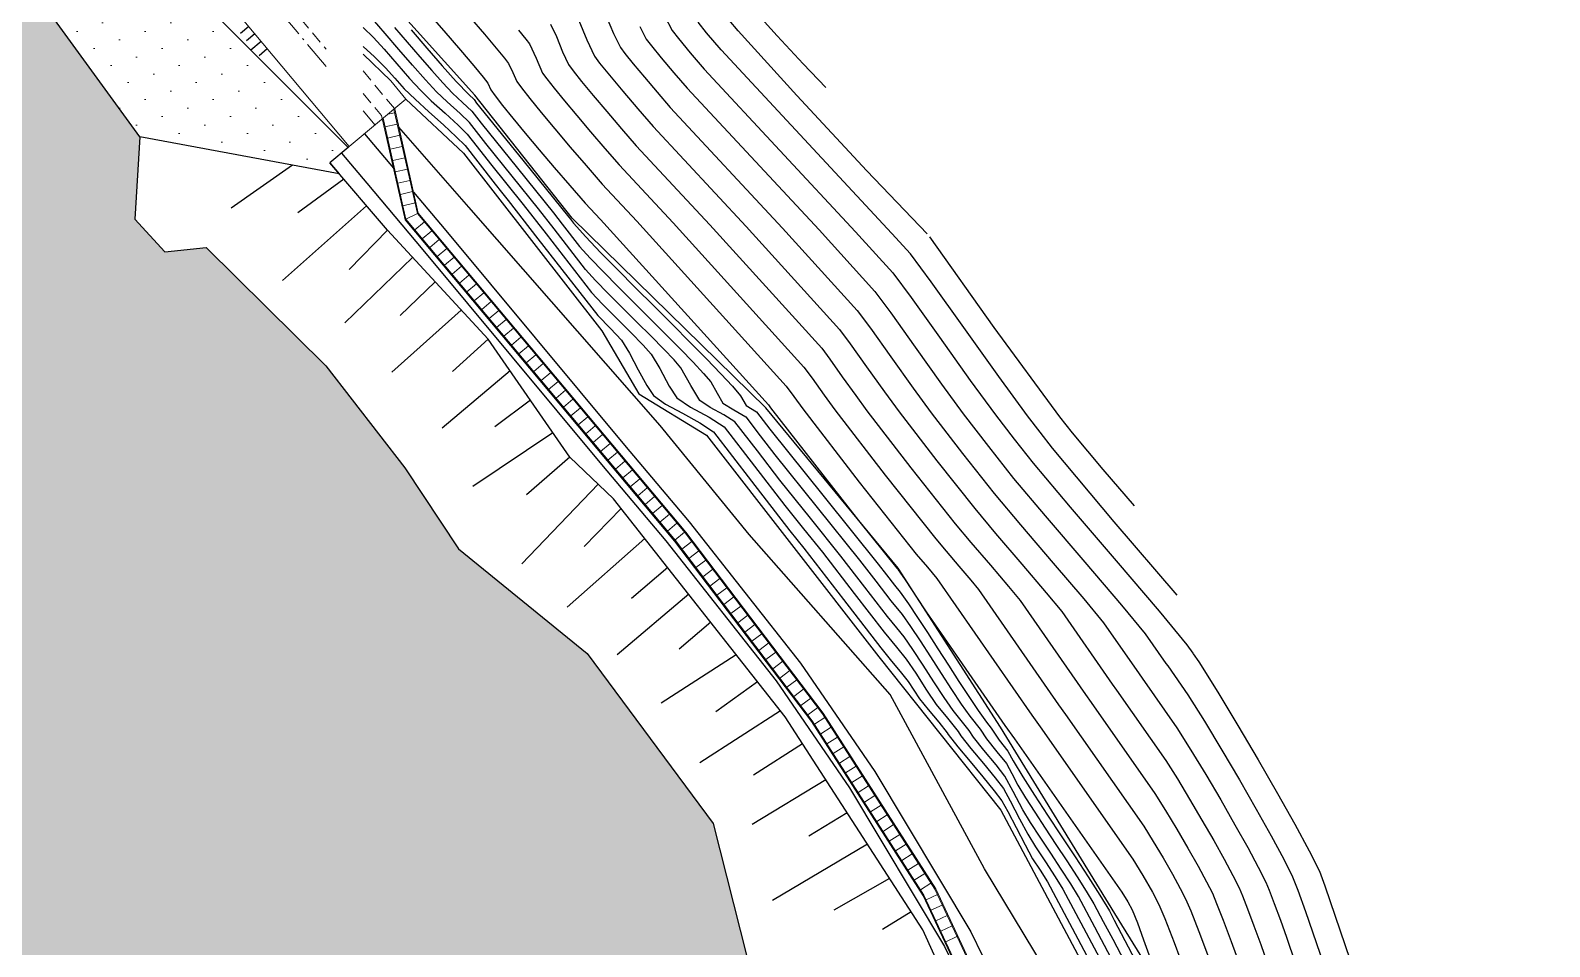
# Model space of a CAD drawing. Extents: x 62300 to 62638, y 108261 to 108784.
# Drawn here: x 62508.2 to 62587, y 108453.2 to 108500.8 of the extents above; entities that cross this region are included whole.
import ezdxf

# ---------------------------------------------------------------- set-up
doc = ezdxf.new("R2010")
doc.units = 0
doc.header["$MEASUREMENT"] = 0
doc.linetypes.add('ACAD_ISO04W100', pattern=[30, 24, -3, 0, -3])
doc.linetypes.add('NASCOSTA', pattern=[9.525, 6.35, -3.175])
for name, color, linetype in [('Bâti', 7, 'Continuous'), ('CANALISATION', 2, 'Continuous'), ('colore lago', 131, 'Continuous'), ('curve livello 5m', 7, 'Continuous'), ('Limite fiume', 6, 'Continuous'), ('LIN010CO', 2, 'Continuous'), ('LIN010TR', 2, 'NASCOSTA'), ('LIN018CO', 6, 'Continuous'), ('LIN018TR', 6, 'NASCOSTA'), ('LINCOLO-ROSSO-070', 30, 'Continuous'), ('pendenze', 2, 'Continuous'), ('Per+Mod Surf', 7, 'Continuous'), ('sezioni', 7, 'Continuous'), ('Strade', 7, 'Continuous'), ('TalusHautBas', 7, 'Continuous')]:
    doc.layers.add(name, color=color, linetype=linetype)
doc.layers.add('Colori bordi', color=5, linetype='Continuous', plot=False)
doc.layers.add('no_plot', color=5, linetype='Continuous', plot=False)

msp = doc.modelspace()

# ---------------------------------------------------------------- hatches: boundary and pattern name
at = {"layer": 'colore lago', "linetype": 'Continuous', "lineweight": 0}
msp.add_hatch(color=256, dxfattribs=at).paths.add_polyline_path([(62547.915, 108426.777), (62544.897, 108437.007), (62544.493, 108444.651), (62545.356, 108452.699), (62543.608, 108459.606), (62537.06, 108468.431), (62530.397, 108473.862), (62527.61, 108478.063), (62523.513, 108483.362), (62517.305, 108489.509), (62515.162, 108489.283), (62513.59, 108490.987), (62513.852, 108495.246), (62504.852, 108507.641), (62496.282, 108519.444), (62493.401, 108518.757), (62485.503, 108525.16), (62484.758, 108528.288), (62471.397, 108544.28), (62471.521, 108544.381), (62471.307, 108544.63), (62466.582, 108550.14), (62461.323, 108555.669), (62452.234, 108564.908), (62445.975, 108571.355), (62438.597, 108578.993), (62431.968, 108586.051), (62422.759, 108596.383), (62419.614, 108600.43), (62408.579, 108615.912), (62402.883, 108625.049), (62402.431, 108624.768), (62397.589, 108621.762), (62392.271, 108618.46), (62379.582, 108610.581), (62385.62, 108600.92), (62400.115, 108577.726), (62397.691, 108576.2), (62399.555, 108573.013), (62400.542, 108570.997), (62402.182, 108566.645), (62403.779, 108562.376), (62405.518, 108558.228), (62408.196, 108552.888), (62411.192, 108547.807), (62415.156, 108541.54), (62417.677, 108537.481), (62418.985, 108535.375), (62423.804, 108527.74), (62427.401, 108522.066), (62428.917, 108522.33), (62431.999, 108520.483), (62435.209, 108517.103), (62435.248, 108508.375), (62442.532, 108497.745), (62448.327, 108490.271), (62457.902, 108478.106), (62469.007, 108462.331), (62468.89, 108461.981), (62477.152, 108449.843), (62486.864, 108436.011), (62496.889, 108418.536), (62504.8, 108403.974), (62555.468, 108403.974), (62553.625, 108410.285), (62549.503, 108421.578)])
at = {"layer": 'LIN010CO', "linetype": 'Continuous', "lineweight": 0}
h = msp.add_hatch(dxfattribs=at)
h.set_pattern_fill('DOTS', color=256, scale=20, angle=-45.00005, style=0)
h.set_pattern_definition([(314.9999504, (171133.6369, 46447.5895), (1.325825598, 0.44194059), [0, -1.25])])
h.paths.add_polyline_path([(62504.878, 108507.605), (62505.742, 108508.232), (62505.354, 108508.795), (62505.963, 108509.256), (62498.597, 108519.418), (62499.167, 108519.911), (62493.894, 108527.02), (62493.514, 108526.744), (62492.516, 108530.933), (62507.543, 108513.616), (62507.737, 108513.778), (62513.187, 108507.255), (62513.381, 108507.417), (62516.504, 108503.679), (62516.063, 108503.311), (62524.715, 108494.745), (62523.716, 108493.899), (62524.201, 108493.33), (62513.852, 108495.246)])

# ---------------------------------------------------------------- linework, layer by layer
at = {"layer": 'Bâti', "color": 2, "linetype": 'Continuous'}
for p, q in [((62525.515, 108495.412), (62527.013, 108493.627)), ((62524.318, 108494.412), (62525.628, 108492.85)), ((62525.628, 108492.85), (62528.535, 108489.386)), ((62528.06, 108492.379), (62529.734, 108490.384)), ((62529.734, 108490.384), (62539.009, 108479.249)), ((62528.535, 108489.386), (62537.812, 108478.248)), ((62539.009, 108479.249), (62542.36, 108475.268)), ((62537.812, 108478.248), (62541.15, 108474.283)), ((62542.36, 108475.268), (62548.133, 108467.939)), ((62541.15, 108474.283), (62546.875, 108467.015)), ((62548.133, 108467.939), (62551.983, 108462.307)), ((62546.875, 108467.015), (62550.669, 108461.466)), ((62551.983, 108462.307), (62556.97, 108453.976)), ((62550.669, 108461.466), (62555.598, 108453.231)), ((62556.97, 108453.976), (62560.107, 108447.586)), ((62555.598, 108453.231), (62558.661, 108446.991))]:
    msp.add_line(p, q, dxfattribs=at)
at = {"layer": 'CANALISATION', "linetype": 'Continuous', "lineweight": 0}
for p, q in [((62527.618, 108490.954), (62541.598, 108474.267)), ((62527.664, 108490.977), (62528.26, 108491.272)), ((62528.127, 108490.425), (62528.622, 108490.839)), ((62528.512, 108489.965), (62529.007, 108490.379)), ((62528.898, 108489.505), (62529.393, 108489.919)), ((62529.283, 108489.045), (62529.778, 108489.459)), ((62529.668, 108488.585), (62530.163, 108489)), ((62530.054, 108488.125), (62530.549, 108488.54)), ((62530.439, 108487.665), (62530.934, 108488.08)), ((62530.825, 108487.205), (62531.319, 108487.62)), ((62531.21, 108486.745), (62531.705, 108487.16)), ((62531.595, 108486.285), (62532.09, 108486.7)), ((62531.981, 108485.825), (62532.476, 108486.24)), ((62532.366, 108485.365), (62532.861, 108485.78)), ((62532.751, 108484.905), (62533.246, 108485.32)), ((62533.137, 108484.445), (62533.632, 108484.86)), ((62533.522, 108483.985), (62534.017, 108484.4)), ((62533.907, 108483.525), (62534.402, 108483.94)), ((62534.293, 108483.065), (62534.788, 108483.48)), ((62534.678, 108482.605), (62535.173, 108483.02)), ((62535.063, 108482.145), (62535.558, 108482.56)), ((62535.449, 108481.685), (62535.944, 108482.1)), ((62535.834, 108481.225), (62536.329, 108481.64)), ((62536.219, 108480.765), (62536.714, 108481.18)), ((62536.605, 108480.305), (62537.1, 108480.72)), ((62536.99, 108479.845), (62537.485, 108480.26)), ((62537.375, 108479.385), (62537.87, 108479.8)), ((62537.761, 108478.925), (62538.256, 108479.34)), ((62538.146, 108478.465), (62538.641, 108478.88)), ((62538.531, 108478.005), (62539.026, 108478.42)), ((62538.917, 108477.545), (62539.412, 108477.96)), ((62539.302, 108477.085), (62539.797, 108477.5)), ((62539.687, 108476.625), (62540.182, 108477.04)), ((62540.073, 108476.165), (62540.568, 108476.58)), ((62540.458, 108475.705), (62540.953, 108476.12)), ((62540.844, 108475.245), (62541.338, 108475.66)), ((62541.229, 108474.785), (62541.724, 108475.2)), ((62541.614, 108474.325), (62542.109, 108474.74)), ((62541.979, 108473.848), (62542.493, 108474.239)), ((62542.342, 108473.37), (62542.856, 108473.761)), ((62542.705, 108472.893), (62543.219, 108473.283)), ((62543.068, 108472.415), (62543.582, 108472.805)), ((62543.431, 108471.937), (62543.945, 108472.328)), ((62543.794, 108471.459), (62544.308, 108471.85)), ((62544.157, 108470.981), (62544.671, 108471.372)), ((62544.52, 108470.504), (62545.034, 108470.894)), ((62544.882, 108470.026), (62545.397, 108470.416)), ((62545.245, 108469.548), (62545.76, 108469.939)), ((62545.608, 108469.07), (62546.122, 108469.461)), ((62545.971, 108468.592), (62546.485, 108468.983)), ((62546.334, 108468.115), (62546.848, 108468.505)), ((62546.697, 108467.637), (62547.211, 108468.027)), ((62547.06, 108467.159), (62547.574, 108467.55)), ((62547.423, 108466.681), (62547.937, 108467.072)), ((62547.786, 108466.203), (62548.3, 108466.594)), ((62548.149, 108465.726), (62548.663, 108466.116)), ((62548.512, 108465.248), (62549.026, 108465.638)), ((62549.405, 108465.108), (62548.861, 108464.76)), ((62549.728, 108464.603), (62549.184, 108464.255)), ((62550.051, 108464.097), (62549.507, 108463.75)), ((62550.375, 108463.592), (62549.831, 108463.244)), ((62550.698, 108463.087), (62550.154, 108462.739)), ((62551.021, 108462.581), (62550.477, 108462.233)), ((62551.345, 108462.076), (62550.801, 108461.728)), ((62551.668, 108461.57), (62551.124, 108461.222)), ((62551.991, 108461.065), (62551.447, 108460.717)), ((62552.314, 108460.559), (62551.771, 108460.211)), ((62552.638, 108460.054), (62552.094, 108459.706)), ((62552.961, 108459.549), (62552.417, 108459.201)), ((62553.284, 108459.043), (62552.741, 108458.695)), ((62553.608, 108458.538), (62553.064, 108458.19)), ((62553.931, 108458.032), (62553.387, 108457.684)), ((62554.254, 108457.527), (62553.711, 108457.179)), ((62554.578, 108457.021), (62554.034, 108456.673)), ((62554.901, 108456.516), (62554.357, 108456.168)), ((62554.65, 108455.646), (62555.235, 108455.919)), ((62554.904, 108455.102), (62555.489, 108455.376)), ((62555.158, 108454.559), (62555.743, 108454.832)), ((62555.412, 108454.015), (62555.997, 108454.288)), ((62555.666, 108453.472), (62556.251, 108453.745))]:
    msp.add_line(p, q, dxfattribs=at)
at = {"layer": 'CANALISATION', "linetype": 'Continuous', "lineweight": 0, "flags": 128}
for points in [[(62527.664, 108490.977), (62541.641, 108474.294), (62548.747, 108464.938), (62554.538, 108455.885), (62559.907, 108444.397), (62565.188, 108427.941)], [(62528.26, 108491.272), (62542.146, 108474.697), (62549.277, 108465.308), (62555.105, 108456.197), (62560.509, 108444.634), (62565.803, 108428.139)], [(62528.306, 108491.295), (62542.185, 108474.728), (62549.318, 108465.336), (62555.149, 108456.221), (62560.556, 108444.652), (62565.85, 108428.154)], [(62541.598, 108474.267), (62548.706, 108464.909), (62554.494, 108455.861), (62559.86, 108444.379), (62565.14, 108427.926)]]:
    msp.add_lwpolyline(points, dxfattribs=at)
at = {"layer": 'Colori bordi', "linetype": 'Continuous', "lineweight": 0, "flags": 128}
msp.add_lwpolyline([(62504.8, 108403.974), (62555.468, 108403.974), (62553.625, 108410.285), (62549.503, 108421.578), (62547.915, 108426.777), (62544.897, 108437.007), (62544.493, 108444.651), (62545.356, 108452.699), (62543.608, 108459.606), (62537.06, 108468.431), (62530.397, 108473.862), (62527.61, 108478.063), (62523.513, 108483.362), (62517.305, 108489.509), (62515.162, 108489.283), (62513.59, 108490.987), (62513.852, 108495.246), (62504.852, 108507.641)], dxfattribs=at)
at = {"layer": 'curve livello 5m', "color": 2, "flags": 128}
for points in [[(62535.162, 108501.102), (62535.471, 108500.458), (62535.787, 108499.664), (62536.1, 108499.007), (62536.1, 108499.007), (62536.338, 108498.682), (62536.78, 108498.128), (62537.377, 108497.404), (62538.081, 108496.567), (62538.844, 108495.677), (62539.615, 108494.793), (62539.615, 108494.793), (62543.425, 108490.692), (62549.234, 108484.278), (62549.652, 108483.715), (62550.302, 108482.804), (62551.005, 108481.818), (62551.581, 108481.028), (62551.581, 108481.028), (62553.862, 108478.065), (62556.161, 108475.166), (62556.161, 108475.166), (62556.972, 108474.2), (62557.985, 108473.017), (62558.931, 108471.912), (62559.537, 108471.177), (62559.537, 108471.177), (62562.918, 108466.311), (62563.209, 108465.895), (62566.522, 108461.169), (62567.072, 108460.284), (62567.656, 108459.312), (62568.233, 108458.324), (62568.761, 108457.391), (62569.198, 108456.587), (62569.504, 108455.983), (62569.504, 108455.983), (62569.723, 108455.463), (62570.062, 108454.589), (62570.478, 108453.481), (62570.926, 108452.257)], [(62567.673, 108471.47), (62564.416, 108475.261), (62561.215, 108479.1), (62560.56, 108479.925), (62559.911, 108480.769), (62559.911, 108480.769), (62558.422, 108482.812), (62556.604, 108485.363), (62554.922, 108487.719), (62553.84, 108489.176), (62552.879, 108490.237), (62544.023, 108499.768), (62543.258, 108500.661), (62542.821, 108501.209)], [(62527.076, 108500.926), (62527.733, 108500.161), (62528.381, 108499.41), (62529.001, 108498.701), (62529.574, 108498.062), (62530.083, 108497.521), (62530.083, 108497.521), (62530.606, 108497.034), (62531.079, 108496.589), (62531.079, 108496.589), (62531.57, 108495.957), (62533.447, 108493.63), (62535.324, 108491.303), (62535.324, 108491.303), (62535.773, 108490.724), (62536.671, 108489.568), (62537.227, 108488.954), (62537.907, 108488.242), (62538.676, 108487.461), (62539.496, 108486.64), (62540.331, 108485.81), (62541.146, 108484.998), (62541.904, 108484.235), (62542.569, 108483.55), (62543.104, 108482.972), (62543.474, 108482.531), (62543.474, 108482.531), (62543.81, 108481.944), (62544.112, 108481.435), (62544.112, 108481.435), (62544.684, 108481.081), (62545.295, 108480.713), (62545.295, 108480.713), (62546.048, 108479.737), (62546.806, 108478.755), (62549.006, 108476.015), (62551.201, 108473.281), (62551.201, 108473.281), (62552.038, 108472.196), (62552.829, 108471.17), (62552.829, 108471.17), (62553.408, 108470.46), (62553.844, 108469.838), (62554.344, 108469.086), (62554.882, 108468.254), (62555.433, 108467.395), (62555.972, 108466.56), (62556.475, 108465.802), (62556.917, 108465.172), (62556.917, 108465.172), (62557.459, 108464.502), (62557.777, 108464.007), (62558.328, 108463.329), (62558.82, 108462.716), (62558.82, 108462.716), (62559.097, 108462.199), (62559.417, 108461.594), (62559.417, 108461.594), (62559.813, 108460.941), (62560.293, 108460.188), (62560.827, 108459.368), (62561.389, 108458.515), (62561.951, 108457.662), (62562.484, 108456.844), (62562.962, 108456.093), (62563.357, 108455.443), (62563.357, 108455.443), (62563.842, 108454.528), (62564.332, 108453.604), (62566.927, 108448.644)]]:
    msp.add_lwpolyline(points, dxfattribs=at)
at = {"layer": 'Limite fiume', "color": 2, "linetype": 'Continuous'}
for p, q in [((62513.852, 108495.246), (62513.59, 108490.987)), ((62513.59, 108490.987), (62515.162, 108489.283)), ((62515.162, 108489.283), (62517.305, 108489.509)), ((62517.305, 108489.509), (62523.513, 108483.362)), ((62523.513, 108483.362), (62527.61, 108478.063)), ((62527.61, 108478.063), (62530.397, 108473.862)), ((62530.397, 108473.862), (62537.06, 108468.431)), ((62537.06, 108468.431), (62543.608, 108459.606)), ((62543.608, 108459.606), (62545.356, 108452.699))]:
    msp.add_line(p, q, dxfattribs=at)
at = {"layer": 'Limite fiume', "color": 2, "linetype": 'Continuous', "flags": 128}
msp.add_lwpolyline([(62504.852, 108507.641), (62505.646, 108508.229), (62505.251, 108508.812), (62505.83, 108509.251), (62498.441, 108519.457), (62499.034, 108519.89), (62493.887, 108526.95), (62493.528, 108526.685), (62492.516, 108530.933), (62507.543, 108513.616), (62507.737, 108513.778), (62513.187, 108507.255), (62513.381, 108507.417), (62516.504, 108503.679), (62516.063, 108503.311), (62524.663, 108494.702), (62523.716, 108493.899), (62524.201, 108493.33), (62513.852, 108495.246)], close=True, dxfattribs=at)
at = {"layer": 'LIN010CO', "linetype": 'Continuous', "lineweight": 0}
for p, q in [((62526.392, 108496.369), (62527.618, 108490.954)), ((62527.075, 108496.505), (62526.73, 108496.427)), ((62527.035, 108496.681), (62528.26, 108491.272)), ((62527.079, 108496.71), (62528.306, 108491.295)), ((62526.478, 108496.216), (62527.664, 108490.977)), ((62527.207, 108495.919), (62526.577, 108495.777)), ((62527.34, 108495.334), (62526.71, 108495.191)), ((62527.472, 108494.749), (62526.842, 108494.606)), ((62527.605, 108494.164), (62526.975, 108494.021)), ((62527.737, 108493.578), (62527.108, 108493.436)), ((62527.87, 108492.993), (62527.24, 108492.85)), ((62528.002, 108492.408), (62527.373, 108492.265)), ((62528.135, 108491.823), (62527.505, 108491.68))]:
    msp.add_line(p, q, dxfattribs=at)
at = {"layer": 'LIN010TR', "lineweight": 0, "ltscale": 0.1, "flags": 128}
for points in [[(62486.783, 108543.779), (62492.637, 108536.772), (62523.523, 108499.803)], [(62525.438, 108498.675), (62527.079, 108496.71)], [(62525.438, 108497.512), (62526.392, 108496.369)]]:
    msp.add_lwpolyline(points, dxfattribs=at)
at = {"layer": 'LIN018CO', "color": 2}
for p, q in [((62519.509, 108500.977), (62519.074, 108500.614)), ((62519.829, 108500.594), (62519.396, 108500.231)), ((62520.15, 108500.21), (62519.611, 108499.759)), ((62520.47, 108499.826), (62520.04, 108499.467))]:
    msp.add_line(p, q, dxfattribs=at)
at = {"layer": 'LIN018TR', "linetype": 'ACAD_ISO04W100', "lineweight": 0, "ltscale": 0.1, "flags": 128}
for points in [[(62486.783, 108542.878), (62523.523, 108498.901)], [(62525.438, 108496.61), (62526.064, 108495.861)]]:
    msp.add_lwpolyline(points, dxfattribs=at)
at = {"layer": 'LINCOLO-ROSSO-070', "linetype": 'Continuous', "lineweight": 0}
msp.add_line((62524.715, 108494.745), (62524.555, 108494.611), dxfattribs=at)
at = {"layer": 'no_plot', "flags": 128}
for points in [[(62549.446, 108497.82), (62548.276, 108499.043), (62546.92, 108500.502), (62545.786, 108501.759), (62545.786, 108501.759), (62545.51, 108502.089), (62545.131, 108502.793), (62544.748, 108503.65), (62544.475, 108504.401)], [(62528.648, 108501.888), (62529.635, 108500.753), (62530.493, 108499.757), (62531.184, 108498.943), (62531.668, 108498.357), (62531.907, 108498.043), (62532.067, 108497.686), (62532.286, 108497.379), (62532.676, 108496.881), (62533.206, 108496.226), (62533.849, 108495.449), (62534.575, 108494.584), (62535.357, 108493.666), (62536.165, 108492.729), (62536.97, 108491.807), (62537.752, 108490.965), (62546.47, 108481.339), (62546.583, 108481.183), (62551.151, 108475.337), (62553.132, 108472.869), (62553.183, 108472.804), (62553.201, 108472.782), (62553.557, 108472.251), (62554.144, 108471.359), (62554.654, 108470.592), (62558.744, 108464.703), (62559.235, 108464.003), (62564.81, 108456.049), (62565.116, 108455.541), (62565.343, 108455.122), (62565.618, 108454.454), (62565.938, 108453.576), (62566.276, 108452.616)], [(62564.254, 108452.616), (62563.4, 108454.226), (62562.555, 108455.82), (62562.155, 108456.472), (62561.659, 108457.241), (62561.114, 108458.069), (62560.569, 108458.897), (62560.072, 108459.668), (62559.67, 108460.323), (62559.67, 108460.323), (62559.173, 108461.265), (62558.741, 108462.072), (62558.741, 108462.072), (62558.289, 108462.65), (62557.649, 108463.414), (62557.117, 108464.082), (62557.117, 108464.082), (62556.885, 108464.441), (62556.472, 108464.952), (62556.048, 108465.477), (62556.048, 108465.477), (62555.587, 108466.143), (62555.054, 108466.961), (62554.497, 108467.828), (62553.967, 108468.642), (62553.511, 108469.299), (62553.511, 108469.299), (62553.129, 108469.77), (62552.653, 108470.354), (62552.653, 108470.354), (62551.478, 108471.876), (62550.235, 108473.487), (62550.235, 108473.487), (62548.651, 108475.46), (62547.064, 108477.437), (62547.064, 108477.437), (62545.895, 108478.951), (62544.734, 108480.455), (62544.154, 108480.83), (62543.439, 108481.212), (62542.912, 108481.567), (62542.912, 108481.567), (62542.446, 108482.352), (62541.929, 108483.255), (62541.929, 108483.255), (62541.574, 108483.673), (62541.04, 108484.237), (62540.38, 108484.906), (62539.645, 108485.638), (62538.887, 108486.393), (62538.156, 108487.127), (62537.505, 108487.8), (62536.985, 108488.37), (62536.985, 108488.37), (62535.354, 108490.47), (62534.538, 108491.52), (62533.174, 108493.212), (62531.81, 108494.903), (62531.81, 108494.903), (62531.324, 108495.529), (62530.963, 108495.993), (62530.963, 108495.993), (62530.478, 108496.459), (62529.809, 108497.066), (62529.247, 108497.597), (62529.247, 108497.597), (62528.674, 108498.215), (62528.01, 108498.97), (62527.301, 108499.794), (62526.592, 108500.618), (62525.928, 108501.373)], [(62530.969, 108501.476), (62531.733, 108500.589), (62532.348, 108499.864), (62532.779, 108499.342), (62532.992, 108499.063), (62533.201, 108498.598), (62533.411, 108498.126), (62533.651, 108497.794), (62534.088, 108497.241), (62534.681, 108496.515), (62535.393, 108495.661), (62536.185, 108494.726), (62537.017, 108493.758), (62537.852, 108492.802), (62539.643, 108490.874), (62547.391, 108482.318), (62547.782, 108481.78), (62548.249, 108481.131), (62551.183, 108477.321), (62554.14, 108473.592), (62554.721, 108472.907), (62555.216, 108472.321), (62560.135, 108465.239), (62560.56, 108464.633), (62565.38, 108457.756), (62565.894, 108456.916), (62566.393, 108456.046), (62566.73, 108455.409), (62567.041, 108454.668), (62567.525, 108453.425), (62568.117, 108451.847)], [(62536.642, 108501.3), (62537.045, 108500.285), (62537.444, 108499.447), (62537.714, 108499.083), (62538.228, 108498.447), (62538.912, 108497.628), (62539.692, 108496.712), (62540.496, 108495.788), (62545.316, 108490.601), (62550.155, 108485.257), (62550.706, 108484.515), (62551.563, 108483.316), (62552.489, 108482.017), (62553.247, 108480.976), (62555.202, 108478.437), (62557.172, 108475.953), (62558.258, 108474.658), (62559.617, 108473.072), (62560.885, 108471.591), (62561.698, 108470.605), (62564.309, 108466.847), (62564.534, 108466.525), (62567.093, 108462.875), (62567.689, 108461.919), (62568.323, 108460.87), (62568.962, 108459.787), (62569.571, 108458.728), (62570.118, 108457.751), (62570.569, 108456.912), (62570.891, 108456.27), (62571.064, 108455.86), (62571.331, 108455.172), (62571.659, 108454.298), (62572.012, 108453.334), (62572.354, 108452.372)], [(62538.057, 108501.525), (62538.426, 108500.615), (62538.788, 108499.888), (62539.018, 108499.579), (62539.454, 108499.039), (62540.034, 108498.344), (62540.696, 108497.567), (62541.378, 108496.783), (62547.207, 108490.51), (62551.076, 108486.237), (62551.76, 108485.316), (62552.823, 108483.828), (62553.972, 108482.215), (62554.913, 108480.924), (62556.541, 108478.809), (62558.183, 108476.74), (62559.545, 108475.115), (62561.249, 108473.127), (62562.838, 108471.269), (62563.859, 108470.033), (62565.7, 108467.383), (62565.859, 108467.156), (62567.663, 108464.581), (62568.388, 108463.419), (62569.159, 108462.146), (62569.934, 108460.83), (62570.674, 108459.544), (62571.339, 108458.356), (62571.887, 108457.337), (62572.279, 108456.557), (62572.448, 108456.148), (62572.716, 108455.447), (62573.033, 108454.589), (62573.348, 108453.707), (62574.255, 108451.036)], [(62541.084, 108501.529), (62541.477, 108500.768), (62541.799, 108500.352), (62542.415, 108499.613), (62543.141, 108498.773), (62550.988, 108490.328), (62552.919, 108488.196), (62553.868, 108486.918), (62555.344, 108484.851), (62556.939, 108482.613), (62558.245, 108480.821), (62559.221, 108479.553), (62560.204, 108478.313), (62562.118, 108476.031), (62564.512, 108473.237), (62566.746, 108470.626), (62568.18, 108468.89), (62568.482, 108468.454), (62568.508, 108468.417), (62568.805, 108467.994), (62569.786, 108466.421), (62570.829, 108464.697), (62571.879, 108462.916), (62572.881, 108461.174), (62573.78, 108459.566), (62574.523, 108458.187), (62575.053, 108457.131), (62575.335, 108456.378), (62576.648, 108452.512)], [(62554.706, 108490.215), (62551.573, 108493.492), (62547.943, 108497.399), (62544.904, 108500.764), (62544.904, 108500.764), (62544.434, 108501.312)], [(62525.438, 108500.935), (62525.983, 108500.415), (62526.542, 108499.802), (62527.197, 108499.045), (62527.852, 108498.287), (62528.412, 108497.674), (62528.979, 108497.13), (62529.691, 108496.483), (62530.372, 108495.862), (62530.848, 108495.396), (62531.36, 108494.738), (62532.049, 108493.849), (62532.901, 108492.794), (62533.752, 108491.738), (62534.934, 108490.216), (62537.299, 108487.172), (62537.86, 108486.57), (62538.58, 108485.844), (62539.329, 108485.099), (62539.974, 108484.442), (62540.385, 108483.98), (62540.838, 108483.223), (62541.32, 108482.313), (62541.712, 108481.699), (62542.424, 108481.219), (62543.39, 108480.704), (62544.174, 108480.196), (62545.742, 108478.165), (62547.321, 108476.12), (62548.296, 108474.905), (62549.269, 108473.692), (62550.918, 108471.556), (62552.476, 108469.537), (62553.108, 108468.763), (62553.615, 108468.138), (62554.11, 108467.405), (62554.679, 108466.522), (62555.178, 108465.782), (62555.753, 108465.072), (62556.312, 108464.38), (62556.456, 108464.156), (62556.968, 108463.504), (62557.62, 108462.723), (62558.241, 108461.977), (62558.661, 108461.427), (62558.661, 108461.427), (62559.012, 108460.791), (62559.495, 108459.852), (62559.924, 108459.053), (62560.33, 108458.4), (62560.839, 108457.623), (62561.348, 108456.847), (62561.753, 108456.197), (62562.959, 108453.924), (62564.176, 108451.629)], [(62527.927, 108500.806), (62528.751, 108499.85), (62529.54, 108498.947), (62530.271, 108498.133), (62530.918, 108497.444), (62531.195, 108497.186), (62531.331, 108497.01), (62533.721, 108494.048), (62536.11, 108491.085), (62536.193, 108490.979), (62536.358, 108490.766), (62536.994, 108490.061), (62537.764, 108489.25), (62538.634, 108488.361), (62539.569, 108487.422), (62540.534, 108486.461), (62541.495, 108485.506), (62542.416, 108484.586), (62543.264, 108483.727), (62544.004, 108482.959), (62544.601, 108482.31), (62545.019, 108481.806), (62545.312, 108481.303), (62545.855, 108480.971), (62546.201, 108480.523), (62546.549, 108480.072), (62549.36, 108476.57), (62552.166, 108473.075), (62552.598, 108472.515), (62553.006, 108471.987), (62553.304, 108471.621), (62553.73, 108471.02), (62554.208, 108470.309), (62554.725, 108469.52), (62555.265, 108468.682), (62555.813, 108467.828), (62556.354, 108466.988), (62556.873, 108466.194), (62557.356, 108465.476), (62557.787, 108464.867), (62558.032, 108464.562), (62558.438, 108463.932), (62558.899, 108463.361), (62559.163, 108462.864), (62559.666, 108462.036), (62560.274, 108461.082), (62560.952, 108460.042), (62561.664, 108458.961), (62562.376, 108457.88), (62563.053, 108456.842), (62563.658, 108455.89), (62564.159, 108455.066), (62564.284, 108454.83), (62564.41, 108454.592), (62567.709, 108448.286)], [(62533.512, 108500.786), (62533.89, 108500.328), (62534.077, 108500.082), (62534.415, 108499.33), (62534.756, 108498.567), (62534.971, 108498.269), (62535.362, 108497.774), (62535.893, 108497.123), (62536.531, 108496.358), (62537.24, 108495.521), (62537.986, 108494.654), (62538.733, 108493.797), (62541.534, 108490.783), (62548.313, 108483.298), (62548.734, 108482.724), (62549.366, 108481.837), (62549.915, 108481.08), (62552.522, 108477.693), (62555.151, 108474.379), (62555.685, 108473.742), (62556.353, 108472.962), (62556.977, 108472.234), (62557.377, 108471.749), (62561.526, 108465.775), (62561.885, 108465.264), (62565.951, 108459.462), (62566.434, 108458.682), (62566.945, 108457.825), (62567.43, 108456.982), (62567.838, 108456.242), (62568.117, 108455.696), (62568.382, 108455.066), (62568.794, 108454.007), (62569.297, 108452.664)], [(62539.792, 108500.989), (62540.133, 108500.328), (62540.397, 108499.979), (62540.906, 108499.358), (62541.56, 108498.584), (62542.259, 108497.778), (62549.097, 108490.419), (62551.998, 108487.217), (62552.814, 108486.117), (62554.084, 108484.34), (62555.456, 108482.414), (62556.579, 108480.872), (62557.881, 108479.181), (62559.193, 108477.526), (62560.832, 108475.573), (62562.881, 108473.182), (62564.792, 108470.948), (62566.019, 108469.461), (62567.091, 108467.918), (62567.184, 108467.786), (62568.234, 108466.288), (62569.087, 108464.92), (62569.994, 108463.421), (62570.906, 108461.873), (62571.777, 108460.359), (62572.559, 108458.961), (62573.205, 108457.762), (62573.666, 108456.844), (62573.942, 108456.143), (62574.342, 108455.043), (62575.451, 108451.774)], [(62525.438, 108499.94), (62526.025, 108499.404), (62526.611, 108498.84), (62527.093, 108498.295), (62527.576, 108497.75), (62528.142, 108497.203), (62528.857, 108496.548), (62529.604, 108495.872), (62530.268, 108495.26), (62530.732, 108494.799), (62531.396, 108493.948), (62532.289, 108492.796), (62532.628, 108492.376), (62532.966, 108491.956), (62534.515, 108489.962), (62537.613, 108485.974), (62538.273, 108485.296), (62538.84, 108484.705), (62539.259, 108484.03), (62539.719, 108483.166), (62540.158, 108482.354), (62540.512, 108481.831), (62541.133, 108481.383), (62542.012, 108480.904), (62542.916, 108480.414), (62543.613, 108479.938), (62545.589, 108477.379), (62547.578, 108474.802), (62547.941, 108474.35), (62548.304, 108473.898), (62550.357, 108471.236), (62552.299, 108468.721), (62552.791, 108468.115), (62553.366, 108467.416), (62553.718, 108466.978), (62554.013, 108466.534), (62554.309, 108466.088), (62554.76, 108465.521), (62555.305, 108464.867), (62555.738, 108464.32), (62555.795, 108464.231), (62556.292, 108463.591), (62556.929, 108462.821), (62557.597, 108462.026), (62558.184, 108461.312), (62558.582, 108460.782), (62558.889, 108460.238), (62559.324, 108459.398), (62559.786, 108458.501), (62560.177, 108457.782), (62560.564, 108457.177), (62560.951, 108456.574), (62562.517, 108453.622), (62564.098, 108450.641)], [(62554.829, 108490.061), (62558.17, 108485.365), (62561.577, 108480.717), (62561.9, 108480.297), (62562.225, 108479.887), (62563.818, 108477.977), (62565.438, 108476.091)]]:
    msp.add_lwpolyline(points, dxfattribs=at)
at = {"layer": 'pendenze', "linetype": 'Continuous'}
for p, q in [((62521.772, 108493.78), (62518.593, 108491.55)), ((62524.44, 108493.051), (62522.057, 108491.302)), ((62525.62, 108491.668), (62521.265, 108487.797)), ((62526.701, 108490.401), (62524.721, 108488.374)), ((62528.004, 108488.991), (62524.489, 108485.6)), ((62529.178, 108487.72), (62527.369, 108485.976)), ((62530.529, 108486.257), (62526.939, 108483.039)), ((62531.924, 108484.747), (62530.078, 108483.067)), ((62533.065, 108483.101), (62529.542, 108480.135)), ((62534.122, 108481.576), (62532.282, 108480.207)), ((62535.29, 108479.892), (62531.127, 108477.1)), ((62536.167, 108478.627), (62533.919, 108476.673)), ((62537.638, 108477.225), (62533.684, 108473.093)), ((62538.837, 108475.955), (62536.905, 108473.992)), ((62540.057, 108474.404), (62536.031, 108470.847)), ((62541.247, 108472.891), (62539.361, 108471.295)), ((62542.334, 108471.509), (62538.619, 108468.371)), ((62543.478, 108470.054), (62541.842, 108468.664)), ((62544.802, 108468.37), (62540.912, 108465.853)), ((62545.911, 108466.96), (62543.737, 108465.402)), ((62547.091, 108465.459), (62542.914, 108462.757)), ((62548.244, 108463.741), (62545.696, 108462.115)), ((62549.448, 108461.876), (62545.621, 108459.559)), ((62550.56, 108460.154), (62548.568, 108458.954)), ((62551.606, 108458.534), (62546.683, 108455.615)), ((62552.753, 108456.758), (62549.856, 108455.108)), ((62553.878, 108455.015), (62552.383, 108454.108))]:
    msp.add_line(p, q, dxfattribs=at)
at = {"layer": 'Per+Mod Surf', "color": 2, "linetype": 'Continuous'}
for p, q in [((62527.663, 108497.205), (62530.656, 108494.405)), ((62530.656, 108494.405), (62537.82, 108485.183)), ((62537.82, 108485.183), (62539.739, 108481.916)), ((62539.739, 108481.916), (62543.26, 108479.775)), ((62543.26, 108479.775), (62552.201, 108468.266)), ((62552.201, 108468.266), (62558.522, 108460.294)), ((62558.522, 108460.294), (62565.886, 108446.521))]:
    msp.add_line(p, q, dxfattribs=at)
at = {"layer": 'sezioni', "linetype": 'Continuous', "lineweight": 0}
for p, q in [((62493.674, 108531.901), (62524.715, 108494.745)), ((62526.882, 108498.16), (62525.438, 108499.548)), ((62527.663, 108497.205), (62526.882, 108498.16)), ((62524.715, 108494.745), (62527.663, 108497.205))]:
    msp.add_line(p, q, dxfattribs=at)
at = {"layer": 'Strade', "color": 2, "linetype": 'Continuous', "flags": 128}
msp.add_lwpolyline([(62587, 108413.385), (62585.004, 108416.502), (62581.122, 108421.803), (62575.885, 108428.664), (62569.08, 108438.559), (62563.351, 108447.862), (62557.689, 108457.256), (62552.793, 108466.305), (62545.476, 108474.614), (62540.845, 108480.264), (62530.933, 108491.595), (62527.296, 108495.753)], dxfattribs=at)
at = {"layer": 'TalusHautBas', "color": 2, "linetype": 'Continuous'}
for p, q in [((62531.239, 108497.415), (62523.943, 108505.533)), ((62536.287, 108491.036), (62531.239, 108497.415)), ((62526.701, 108490.401), (62523.716, 108493.899)), ((62546.331, 108481.191), (62536.287, 108491.036)), ((62531.924, 108484.747), (62526.701, 108490.401)), ((62536.167, 108478.627), (62531.924, 108484.747)), ((62553.194, 108472.856), (62546.331, 108481.191)), ((62538.437, 108476.464), (62536.167, 108478.627)), ((62547.332, 108465.153), (62538.437, 108476.464)), ((62558.509, 108464.613), (62553.194, 108472.856)), ((62554.478, 108454.087), (62547.332, 108465.153)), ((62564.437, 108454.935), (62558.509, 108464.613)), ((62568.906, 108447.738), (62564.437, 108454.935)), ((62557.303, 108447.876), (62554.478, 108454.087))]:
    msp.add_line(p, q, dxfattribs=at)

doc.saveas('drawing.dxf')
